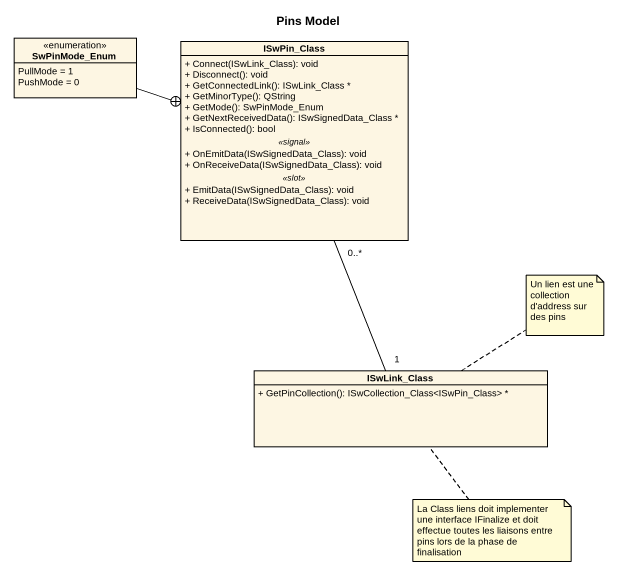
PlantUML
@startuml
title Pins Model
hide circle
hide empty members
skinparam classAttributeIconSize 0
enum SwPinMode_Enum {
  PullMode = 1
  PushMode = 0
}
class ISwPin_Class {
  + Connect(ISwLink_Class): void
  + Disconnect(): void
  + GetConnectedLink(): ISwLink_Class *
  + GetMinorType(): QString
  + GetMode(): SwPinMode_Enum
  + GetNextReceivedData(): ISwSignedData_Class *
  + IsConnected(): bool
  .. <<signal>> ..
  + OnEmitData(ISwSignedData_Class): void
  + OnReceiveData(ISwSignedData_Class): void
  .. <<slot>> ..
  + EmitData(ISwSignedData_Class): void
  + ReceiveData(ISwSignedData_Class): void
}
class ISwLink_Class {
  + GetPinCollection(): ISwCollection_Class<ISwPin_Class> *
}
SwPinMode_Enum -right-+ ISwPin_Class
ISwLink_Class "1" -up- "0..*" ISwPin_Class
note top of ISwLink_Class : Un lien est une collection d'address sur des pins
note bottom of ISwLink_Class : La Class liens doit implementer une interface IFinalize et doit effectue toutes les liaisons entre pins lors de la phase de finalisation
@enduml
